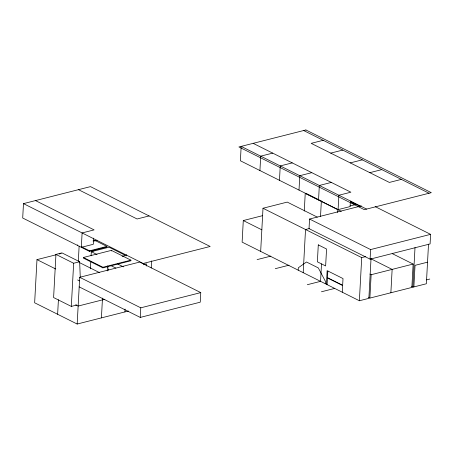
<?xml version="1.0" encoding="UTF-8"?>
<svg xmlns="http://www.w3.org/2000/svg" width="454" height="454" viewBox="0 0 454 454"><rect width="100%" height="100%" fill="white"/><g stroke="black" fill="none" stroke-linecap="round" stroke-linejoin="round"><path stroke-width="0.68" d="M23.477 203.625L143.175 263.473L210.162 246.471L90.471 186.628L23.477 203.625L22.7 218.011L89.529 251.414L106.9 247.01L106.934 246.409L95.022 240.455L93.019 240.961M55.842 254.836L36.984 259.626L34.646 302.778L77.169 324.037L128.442 311.03M80.29 277.888L79.649 261.737L61.943 252.878L55.938 254.405L53.606 297.557L71.312 306.41L76.811 305.014M57.63 314.264L58.418 299.742M71.312 306.41L73.65 263.258L55.938 254.405M77.617 245.461L77.651 244.865M78.332 261.022L79.132 246.164M77.169 324.037L79.705 277.292L139.696 262.066L200.764 292.603L200.242 302.188L140.252 317.414L79.183 286.877M83.383 257.486L83.354 258.088L102.893 267.86L130.894 260.755L130.922 260.153L111.383 250.381L83.383 257.486L102.927 267.258L130.922 260.153M89.529 251.414L89.557 250.818L81.414 246.743M90.397 268.825L90.806 261.288M91.101 255.806L91.322 251.698L109.073 247.197L125.559 255.437L122.149 256.306M93.66 238.112L93.325 244.28L81.328 247.322L82.106 232.936L94.103 229.894L35.48 200.583M94.994 241.051L95.022 240.455M102.893 267.86L102.927 267.258M101.418 317.885L102.49 298.079M107.218 270.902L107.479 266.106M111.349 250.983L111.383 250.381M124.912 311.921L125.066 309.095M140.252 317.414L140.774 307.823L79.705 277.292M146.387 266.01L146.5 263.887L144.434 264.41M151.21 267.985L151.591 260.908M262.321 215.729L243.293 220.553L242.124 242.13L359.375 300.758L368.875 298.346L371.02 258.729M259.926 170.545L260.704 156.159L272.706 153.117M260.67 251.403L263.002 208.25L287.251 202.098L317.267 217.108M279.471 180.317L280.249 165.931L292.245 162.89M299.01 190.084L299.788 175.704L311.79 172.656M298.204 270.17L298.335 267.775L306.49 262.003L318.294 267.905L325.41 281.31L325.28 283.71M304.276 211.065L305.23 193.376L341.26 211.394M303.193 272.667L305.531 229.514L309.6 228.481M361.361 205.889L309.549 219.038L309.026 228.623L370.095 259.16L430.091 243.934L430.608 234.349L375.208 206.644M318.555 199.856L319.332 185.47L331.329 182.429M320.513 216.598L321.37 200.844M321.506 263.887L320.558 281.349L307.313 284.709M326.398 284.266L327.135 270.635M327.107 284.624L327.47 277.922L342.639 285.504L342.276 292.206M337.668 212.512L337.855 209.09M350.392 201.105L350.091 206.581L338.094 209.629L338.871 195.243L350.874 192.201L253.162 143.345M359.375 300.758L361.713 257.605L263.002 208.25M370.095 259.16L370.617 249.569L309.549 219.038M392.284 253.638L413.134 264.063L411.869 287.439L369.874 298.091L371.139 274.721L369.874 274.085M390.871 292.762L392.137 269.392L370.657 258.649M428.514 244.144L426.368 283.756L412.868 287.183L415.013 247.566M413.866 286.928L415.035 265.352L427.537 262.179M126.093 255.937L126.286 254.558M143.799 264.796L143.997 263.411M323.197 140.303L311.2 143.351L389.367 182.434L401.364 179.387M330.739 153.117L342.742 150.075M350.284 162.89L362.281 159.848M149.094 215.939L137.097 218.981L78.474 189.67M94.336 240.915L97.082 240.217M369.823 172.662L381.825 169.614M59.213 253.985L61.233 253.474M89.557 250.818L106.934 246.409M73.65 263.258L79.649 261.737M350.142 205.968L355.601 204.584L350.528 202.047M257.112 259.609L270.834 256.13M104.806 299.294L78.145 306.058L75.625 304.799M275.266 268.689L288.988 265.204M140.774 307.823L200.764 292.603M370.617 249.569L430.608 234.349M361.713 257.605L365.782 256.572M371.139 274.721L413.134 264.063M321.443 291.774L334.694 288.415M426.505 279.885L429.773 279.057M303.658 130.531L429.053 193.228M366.56 209.084L241.165 146.392L240.387 160.773L338.094 209.629M350.397 201.451L359.88 206.195M306.586 193.705L320.734 200.776M411.608 286.553L412.868 287.183M243.293 220.553L261.839 229.826M368.608 297.461L369.874 298.091M91.22 250.756L93.115 251.703M117.768 264.029L123.46 266.873M91.322 251.698L97.031 254.552M110.759 265.539L115.821 268.064M79.365 262.537L99.375 272.542M36.984 259.626L55.746 269.006M77.634 279.948L79.507 280.884M107.882 266.01L108.069 267.383M108.256 268.751L108.449 270.124M318.288 244.876L317.369 261.822L325.637 265.953L326.557 249.013L318.288 244.876M327.845 270.987L327.482 277.689L342.651 285.271L343.014 278.574L327.845 270.987M305.905 129.963L238.912 146.96L364.307 209.657L431.3 192.661L305.905 129.963"/></g></svg>
